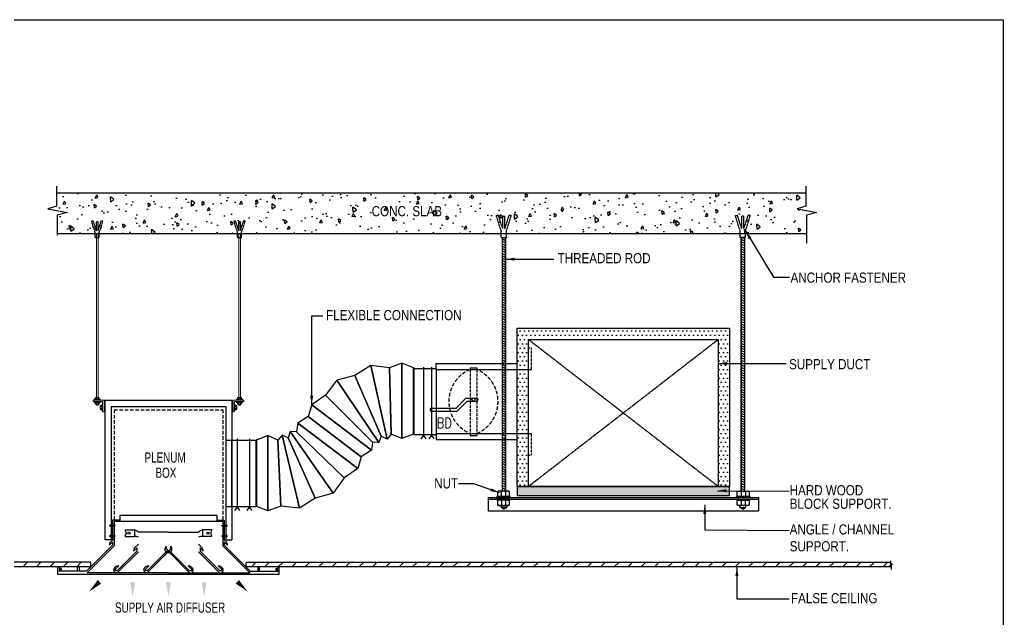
# Model space of a CAD drawing. Header units: millimetres. Extents: x -95178 to 274693, y -2232 to 263302.
# Drawn here: x 84058 to 108319, y 39763 to 54546 of the extents above; entities that cross this region are included whole.
import ezdxf

# ---------------------------------------------------------------- set-up
doc = ezdxf.new("R2010")
doc.units = ezdxf.units.MM
doc.linetypes.add('HIDDEN', pattern=[0.375, 0.25, -0.125])
doc.linetypes.add('HIDDEN2', pattern=[0.1875, 0.125, -0.0625])
for name, color, linetype in [('76-10767-XM-MECH-DETAIL$0$M500T_Mechserv-gen-text', 7, 'Continuous'), ('76-10767-XM-MECH-DETAIL$0$TBK-AS-SHOP$0$25', 7, 'Continuous'), ('DET-SUPP', 65, 'Continuous'), ('INSULATION', 8, 'Continuous')]:
    doc.layers.add(name, color=color, linetype=linetype)
doc.layers.add('76-10767-XM-MECH-DETAIL$0$X-Vent Typical Details-2$0$M-DETL-LINE', color=7, linetype='Continuous', lineweight=0)
doc.styles.add('76-10767-XM-MECH-DETAIL$0$Arial', font='ARIALN.TTF')
doc.styles.add('76-10767-XM-MECH-DETAIL$0$GHD Standard Arial', font='ARIALN.TTF')
doc.styles.add('ROMANS', font='romans.shx', dxfattribs={"width": 0.8})
doc.dimstyles.new('scale-100', dxfattribs={"dimscale": 225, "dimtxt": 1, "dimasz": 1, "dimexe": 1, "dimexo": 0.5, "dimgap": 0.5, "dimtad": 1, "dimtoh": 1, "dimdec": 0, "dimzin": 0, "dimdsep": 46, "dimtxsty": 'ROMANS', "dimcen": 0, "dimclrd": 15, "dimclre": 15, "dimclrt": 7, "dimadec": 0, "dimazin": 0, "dimtfac": 1, "dimtdec": 0, "dimtofl": 0, "dimtmove": 0, "dimatfit": 3, "dimfxl": 1, "dimtolj": 1, "dimtzin": 0, "dimarcsym": 0})
pattern_1 = [(155, (33841496.847, 299710668.146), (-22.821386134, -48.9406205), [])]

msp = doc.modelspace()

# ---------------------------------------------------------------- hatches: boundary and pattern name
h = msp.add_hatch()
h.set_pattern_fill('AR-CONC', color=256, scale=112.5, angle=45, style=0)
h.set_pattern_definition([(95, (157202.4, -49420.86), (620.496, 520.658), [84.375, -928.125]), (40, (157202.4, -49420.86), (-708.741, 487.989), [67.5, -742.5]), (145.4514, (157254.1, -49377.5), (-88.2444, 1008.647), [71.7077, -788.785]), (91.1842, (157043.3, -49261.8), (980.655, 717.3155), [126.562, -1392.187]), (141.6356, (157125, -49202), (-31.386, 1518.426), [107.562, -1183.177]), (36.1842, (157043.3, -49261.8), (-31.388, 1518.426), [101.25, -1113.75]), (66, (157162.6, -49222), (795.118, 154.5553), [84.375, -928.125]), (11, (157162.6, -49222), (-383.297, 770.4095), [67.5, -742.5]), (116.4514, (157228.9, -49209.1), (411.8216, 924.9644), [71.7077, -788.785]), (82.5, (157202.38, -49420.86), (-255.1423, 274.48854), [0, -733.5, 0, -753.75, 0, -745.3125]), (52.5, (157202.4, -49420.86), (-104.482, 523.0231), [0, -429.75, 0, -716.625, 0, -284.0625]), (12.5, (157025, -49598.25), (442.59544, 406.71086), [0, -281.25, 0, -877.5, 0, -1164.375]), (2.5, (156945.44, -49677.8), (384.2887, 543.5548), [0, -365.625, 0, -582.75, 0, -826.875])])
edge = h.paths.add_edge_path()
edge.add_line((95903.178, 49274.776), (95786.047, 49606.763))
edge.add_arc((96016.033, 49275.041), 403.649, 111.6972933, 124.733859, ccw=False)
edge.add_line((95866.802, 49650.091), (95931.842, 49274.776))
edge.add_line((95931.842, 49274.776), (95995.415, 49274.776))
edge.add_line((95995.415, 49274.776), (95945.993, 49672.567))
edge.add_arc((96016.033, 49275.041), 403.649, 80.0077601, 99.9922399, ccw=False)
edge.add_line((96086.072, 49672.567), (96036.65, 49274.776))
edge.add_line((96036.65, 49274.776), (96100.223, 49274.776))
edge.add_line((96100.223, 49274.776), (96165.263, 49650.091))
edge.add_arc((96016.033, 49275.041), 403.649, 55.266141, 68.3027067, ccw=False)
edge.add_line((96246.018, 49606.763), (96128.887, 49274.776))
edge.add_line((96128.887, 49274.776), (101765.457, 49274.776))
edge.add_line((101765.457, 49274.776), (101648.325, 49606.763))
edge.add_arc((101878.311, 49275.041), 403.649, 111.6972933, 124.733859, ccw=False)
edge.add_line((101729.08, 49650.091), (101794.12, 49274.776))
edge.add_line((101794.12, 49274.776), (101857.693, 49274.776))
edge.add_line((101857.693, 49274.776), (101808.272, 49672.567))
edge.add_arc((101878.311, 49275.041), 403.649, 80.0077601, 99.9922399, ccw=False)
edge.add_line((101948.35, 49672.567), (101898.928, 49274.776))
edge.add_line((101898.928, 49274.776), (101962.502, 49274.776))
edge.add_line((101962.502, 49274.776), (102027.541, 49650.091))
edge.add_arc((101878.311, 49275.041), 403.649, 55.266141, 68.3027067, ccw=False)
edge.add_line((102108.296, 49606.763), (101991.165, 49274.776))
edge.add_line((101991.165, 49274.776), (103341.158, 49274.776))
edge.add_line((103341.158, 49274.776), (103341.158, 50265.525))
edge.add_line((103341.158, 50265.525), (84983.844, 50265.525))
edge.add_line((84983.844, 50265.525), (84983.844, 49274.776))
edge.add_line((84983.844, 49274.776), (95903.178, 49274.776))
h = msp.add_hatch()
h.set_pattern_fill('DOTS', color=256, scale=1687.5, style=0)
h.set_pattern_definition([(0, (322476.12, -69038.84), (52.734375, 105.46875), [0, -105.46875])])
h.paths.add_polyline_path([(96324.914, 44064.226), (96606.164, 44064.226), (96606.164, 45639.206), (96324.914, 45639.206)])
h.paths.add_polyline_path([(96324.914, 43039.899), (96606.164, 43039.899), (96606.164, 44064.226), (96324.914, 44064.226)])
h.paths.add_polyline_path([(96324.914, 45639.206), (96606.164, 45639.206), (96606.164, 46663.532), (101288.18, 46663.532), (101288.18, 43039.899), (101569.43, 43039.899), (101569.43, 46944.782), (96324.914, 46944.782)])
h = msp.add_hatch()
h.set_pattern_fill('GRAVEL', color=256, scale=300, style=0)
h.set_pattern_definition([(228.0128, (322692.122, -68457.595), (-2399.9994696, -2700.0004025), [40.3608, -3995.7264]), (184.9697, (322665.122, -68487.595), (3600.00031546, 299.9973921), [69.2604, -6856.7775]), (132.5104, (322596.122, -68493.595), (2999.9972155, -3300.0026022), [48.8364, -4834.8096]), (267.2737, (322479.122, -68568.595), (299.9988053, 6000.0000885), [63.0714, -6244.0674]), (292.8337, (322476.122, -68631.595), (-1500.0029716, 3599.9989235), [61.8465, -6122.8119]), (357.2737, (322500.122, -68688.595), (-6000.0000885, 299.9988053), [63.0714, -6244.0674]), (37.6942, (322563.122, -68691.595), (-3900.0022037, -2999.99712155), [83.4087, -8257.4547]), (72.2553, (322629.122, -68640.595), (2100.0032288, 6599.99886937), [78.7464, -7795.8963]), (121.4296, (322653.122, -68565.595), (-2400.00247025, 3899.99851095), [63.285, -6265.2219]), (175.2364, (322620.122, -68511.595), (3300.000284, -299.9974598), [72.2496, -3540.2289]), (222.3974, (322548.122, -68505.595), (-3600.00220532, -3299.9976246), [93.4344, -9250.0125]), (138.8141, (322776.122, -68571.595), (-2100.000884, 1799.999194), [31.8903, -3157.1532]), (171.4692, (322752.122, -68550.595), (3899.99948544, -600.002373), [60.6711, -6006.4533]), (225, (322692.12, -68541.6), (-3e-14, -300.0001), [42.4263, -381.8376]), (203.1986, (322671.12, -68505.595), (1499.999919, 600.0003976), [22.8474, -2261.8845]), (291.8014, (322650.12, -68514.595), (-299.999973, 900.000082), [32.3109, -1583.2386]), (30.9638, (322662.12, -68544.595), (899.999407, 600.000745), [52.4787, -1696.8069]), (161.5651, (322707.12, -68517.59), (600.00013, -299.99952), [37.9473, -910.7361]), (16.3895, (322476.122, -68514.595), (3000.0006595, 899.997813), [53.16, -5262.8535]), (70.3462, (322527.122, -68499.595), (-1199.9985742, -3300.0006407), [44.5983, -4415.2224]), (293.1986, (322707.12, -68457.595), (-600.0003976, 1499.999919), [45.6945, -2239.0374]), (343.6105, (322725.122, -68499.595), (-3000.0006595, 899.997813), [53.16, -5262.8535]), (339.444, (322476.12, -68700.595), (-1500.0005534, 599.998799), [51.264, -2511.9372]), (294.7751, (322524.122, -68718.595), (-1499.9976568, 3300.0010266), [42.9534, -4252.3929]), (66.8014, (322710.12, -68757.595), (600.0003976, 1499.999919), [45.6945, -2239.0374]), (17.354, (322728.122, -68715.595), (-3900.0006057, -1199.9983507), [50.2893, -4978.6272]), (69.444, (322563.12, -68757.595), (-599.998799, -1500.0005534), [25.632, -2537.5692]), (101.3099, (322692.12, -68757.595), (-299.99929, 1200.000226), [15.297, -1514.4087]), (165.9638, (322689.12, -68742.595), (900.000164, -299.999417), [61.8465, -1175.085]), (186.009, (322629.122, -68727.595), (2999.9999253, 299.9997952), [57.315, -5674.1769]), (303.6901, (322662.12, -68571.595), (-300.0004, 599.999867), [43.2666, -1038.3987]), (353.1572, (322686.122, -68607.595), (5099.99980964, -600.0023994), [75.5382, -7478.2689]), (60.9454, (322761.122, -68616.595), (-1200.000008, -2100.0001154), [30.8868, -3057.8022]), (90, (322776.12, -68589.6), (-300, 300), [18, -282]), (120.2564, (322623.122, -68718.595), (1199.998466, -2100.0007368), [41.6772, -4126.056]), (48.0128, (322602.122, -68682.595), (2399.9994696, 2700.0004025), [80.7216, -3955.3656]), (0, (322656.12, -68622.6), (300, 300), [78, -222]), (325.3048, (322734.122, -68622.595), (-2999.9982777, 2100.0025829), [47.4342, -4695.9822]), (254.0546, (322773.12, -68649.595), (-299.999967, -1200.000038), [43.6806, -2140.3524]), (207.646, (322761.122, -68691.595), (-5699.99874215, -3000.00231395), [71.1195, -7040.8422]), (175.4261, (322698.122, -68724.595), (-3900.0001675, 299.99844035), [75.2397, -7448.7222])])
h.paths.add_polyline_path([(96324.914, 43039.899), (96324.914, 42814.899), (101569.43, 42814.899), (101569.43, 43039.899)])
h = msp.add_hatch()
h.set_pattern_fill('ANSI31', color=256, scale=1875, style=0)
h.set_pattern_definition([(45, (40218, -3196.1), (-165.72815, 165.72815), [])])
h.paths.add_polyline_path([(105545.568, 41056.274), (105545.568, 41165.588), (89785.507, 41165.588), (89785.507, 41056.274)])
h.paths.add_polyline_path([(83226.187, 41092.36), (83226.187, 41056.274), (85669.365, 41056.274), (85669.365, 41168.774), (83212.423, 41168.774), (83212.423, 41124.932), (83250.302, 41124.932), (83185.993, 41092.36)])
at = {"layer": 'DET-SUPP'}
h = msp.add_hatch(dxfattribs=at)
h.set_pattern_fill('ANSI31', color=8, scale=432, angle=110, style=0)
h.set_pattern_definition(pattern_1)
h.paths.add_polyline_path([(96043.304, 49176.503), (95956.904, 49176.503), (95957.042, 42921.303), (96043.442, 42921.303)])
h = msp.add_hatch(dxfattribs=at)
h.set_pattern_fill('ANSI31', color=8, scale=432, angle=110, style=0)
h.set_pattern_definition(pattern_1)
h.paths.add_polyline_path([(101937.439, 49176.503), (101851.039, 49176.503), (101850.901, 42921.303), (101937.301, 42921.303)])

# ---------------------------------------------------------------- linework, layer by layer
for p, q in [((84962.844, 50439.792), (84962.844, 49947.292)), ((84963.582, 50279.276), (103458.516, 50279.276)), ((103447.766, 50439.792), (103447.766, 49947.292)), ((84962.844, 49947.292), (84753.344, 49884.292)), ((84753.344, 49884.292), (85235.844, 49789.792)), ((85235.844, 49789.792), (84983.844, 49727.292)), ((103447.766, 49947.292), (103238.266, 49884.292)), ((103238.266, 49884.292), (103720.766, 49789.792)), ((103720.766, 49789.792), (103468.766, 49727.292)), ((84983.844, 49727.292), (84983.844, 49234.792)), ((103468.766, 49727.292), (103468.766, 49035.292)), ((84983.844, 49274.776), (103458.516, 49274.776)), ((93776.189, 45950.456), (93776.189, 44315.476)), ((93776.189, 45950.456), (94330.134, 45950.456)), ((94019.904, 45980.308), (94019.904, 44315.476)), ((94217.637, 45980.308), (94217.637, 44315.476)), ((94330.134, 46070.456), (96324.914, 46070.456)), ((94330.134, 45920.456), (94330.134, 46070.456)), ((94330.134, 45950.456), (94330.134, 44315.476)), ((94330.134, 45920.456), (95863.853, 45920.456)), ((95166.27, 45966.415), (95335.02, 45966.415)), ((95863.853, 45920.456), (96681.164, 45920.456)), ((96035.088, 45920.456), (96035.088, 44345.476)), ((94820.841, 44966.598), (95063.299, 45217.84)), ((94852.692, 44891.598), (95095.15, 45142.84)), ((95063.299, 45217.84), (95335.02, 45217.84)), ((95095.15, 45142.84), (95335.02, 45142.84)), ((95361.27, 45191.59), (95361.27, 45169.09)), ((86311.418, 45006.315), (86311.418, 41721.425)), ((86311.418, 45006.315), (89143.454, 45006.315)), ((89143.454, 45006.315), (89143.454, 41721.425)), ((94183.423, 44940.348), (94183.423, 44917.848)), ((94209.673, 44966.598), (94820.841, 44966.598)), ((94209.673, 44891.598), (94852.692, 44891.598)), ((89143.454, 44181.36), (89890.052, 44181.36)), ((89293.454, 42546.38), (89293.454, 44181.36)), ((89426.346, 44213.122), (89426.346, 42548.289)), ((89724.288, 44213.122), (89724.288, 42548.289)), ((89890.052, 42546.38), (89890.052, 44181.36)), ((93776.189, 44315.476), (94330.134, 44315.476)), ((94018.243, 44297.422), (93953.295, 44215.218)), ((94018.243, 44297.422), (94076.807, 44210.553)), ((94215.976, 44297.422), (94151.027, 44215.218)), ((94215.976, 44297.422), (94274.539, 44210.553)), ((94330.134, 44345.476), (95863.853, 44345.476)), ((94330.134, 44345.476), (94330.134, 44195.476)), ((94330.134, 44195.476), (96324.914, 44195.476)), ((95166.27, 44291.624), (95335.02, 44291.624)), ((95863.853, 44345.476), (96681.164, 44345.476)), ((96324.914, 43039.899), (101569.43, 43039.899)), ((95609.477, 42769.899), (102284.867, 42769.899)), ((95609.477, 42769.899), (95609.477, 42439.168)), ((95609.477, 42724.899), (102284.867, 42724.899)), ((95937.878, 42906.589), (95937.878, 42807.439)), ((96038.545, 42906.589), (96038.545, 42807.439)), ((101855.798, 42906.589), (101855.798, 42807.439)), ((101956.465, 42906.589), (101956.465, 42807.439)), ((102284.867, 42769.899), (102284.867, 42439.168)), ((89143.454, 42546.38), (89890.052, 42546.38)), ((89424.686, 42530.235), (89359.737, 42448.031)), ((89424.686, 42530.235), (89483.249, 42443.366)), ((89722.627, 42530.235), (89657.679, 42448.031)), ((89722.627, 42530.235), (89781.191, 42443.366)), ((95930.453, 42572.944), (95930.453, 42520.209)), ((96070.031, 42520.209), (95930.453, 42520.209)), ((96000.242, 42475.432), (95930.453, 42520.209)), ((95941.484, 42686.807), (95941.484, 42587.657)), ((96000.242, 42475.432), (96070.031, 42520.209)), ((96042.151, 42686.807), (96042.151, 42587.657)), ((96070.031, 42572.944), (96070.031, 42520.209)), ((101824.312, 42572.944), (101824.312, 42520.209)), ((101894.101, 42475.432), (101824.312, 42520.209)), ((101824.312, 42520.209), (101963.891, 42520.209)), ((101852.193, 42686.807), (101852.193, 42587.657)), ((101894.101, 42475.432), (101963.891, 42520.209)), ((101952.86, 42686.807), (101952.86, 42587.657)), ((101963.891, 42572.944), (101963.891, 42520.209)), ((88923.052, 42322.728), (86531.819, 42322.728)), ((86531.819, 42322.728), (86531.819, 42172.728)), ((88923.052, 42322.728), (88923.052, 42172.728)), ((95609.477, 42439.168), (102284.867, 42439.168)), ((86295.076, 42093.612), (86295.076, 42055.339)), ((86410.042, 42078.414), (86295.076, 42078.414)), ((86410.042, 42070.537), (86295.076, 42070.537)), ((86531.819, 42210.228), (86348.918, 42210.228)), ((86348.918, 42210.228), (86348.918, 41721.425)), ((89068.454, 42172.728), (86386.418, 42172.728)), ((86386.418, 42172.728), (86386.418, 41572.295)), ((86410.042, 42070.537), (86410.042, 42078.414)), ((88923.052, 42210.228), (89105.954, 42210.228)), ((89044.83, 42070.537), (89044.83, 42078.414)), ((89044.83, 42078.414), (89159.795, 42078.414)), ((89044.83, 42070.537), (89159.795, 42070.537)), ((89068.454, 42172.728), (89068.454, 41572.295)), ((89105.954, 42210.228), (89105.954, 41721.425)), ((89159.795, 42093.612), (89159.795, 42055.339)), ((86386.418, 41758.925), (86294.388, 41666.895)), ((86295.076, 41833.141), (86295.076, 41794.868)), ((86410.042, 41817.943), (86295.076, 41817.943)), ((86410.042, 41810.066), (86295.076, 41810.066)), ((86410.042, 41810.066), (86410.042, 41817.943)), ((86661.019, 41970.557), (86890.189, 41970.557)), ((86661.019, 41805.557), (86890.189, 41805.557)), ((86684.869, 41910.781), (86684.869, 41865.333)), ((86890.189, 41970.557), (86890.189, 41805.557)), ((87727.436, 41910.228), (86985.845, 41910.228)), ((87727.436, 41910.228), (88469.027, 41910.228)), ((88793.853, 41970.557), (88564.683, 41970.557)), ((88564.683, 41970.557), (88564.683, 41805.557)), ((88793.853, 41805.557), (88564.683, 41805.557)), ((88770.003, 41910.781), (88770.003, 41865.333)), ((89044.83, 41810.066), (89044.83, 41817.943)), ((89044.83, 41817.943), (89159.795, 41817.943)), ((89044.83, 41810.066), (89159.795, 41810.066)), ((89068.454, 41758.925), (89160.484, 41666.895)), ((89159.795, 41833.141), (89159.795, 41794.868)), ((86348.918, 41587.828), (85707.887, 40946.796)), ((86386.418, 41572.295), (85723.42, 40909.296)), ((86348.918, 41668.392), (86269.297, 41588.771)), ((86348.918, 41668.392), (86348.918, 41587.828)), ((86348.918, 41668.392), (86348.918, 41587.828)), ((86948.345, 41526.228), (86868.724, 41446.607)), ((86985.845, 41616.761), (86893.815, 41524.731)), ((86948.345, 41526.228), (86948.345, 41445.664)), ((88469.027, 41616.761), (88561.057, 41524.731)), ((88506.527, 41526.228), (88586.148, 41446.607)), ((88506.527, 41526.228), (88506.527, 41445.664)), ((89068.454, 41572.295), (89731.452, 40909.296)), ((89105.954, 41668.392), (89105.954, 41587.828)), ((89105.954, 41668.392), (89105.954, 41587.828)), ((89105.954, 41668.392), (89185.575, 41588.771)), ((89105.954, 41587.828), (89746.985, 40946.796)), ((86985.845, 41430.131), (86465.01, 40909.296)), ((86948.345, 41445.664), (86471.707, 40969.026)), ((87696.009, 41398.704), (87206.601, 40909.296)), ((87666.67, 41422.398), (87213.298, 40969.026)), ((87758.862, 41398.704), (88248.27, 40909.296)), ((87788.202, 41422.398), (88241.574, 40969.026)), ((88469.027, 41430.131), (88989.861, 40909.296)), ((88506.527, 41445.664), (88983.164, 40969.026)), ((85811.865, 41168.774), (83212.423, 41168.774)), ((85811.865, 41056.274), (83226.187, 41056.274)), ((84995.677, 40871.796), (84995.677, 41056.274)), ((85033.177, 41056.274), (85033.177, 41016.49)), ((85077.789, 41016.49), (85033.177, 41016.49)), ((85077.789, 41016.49), (85077.789, 40978.99)), ((85484.634, 40946.796), (85484.634, 41056.274)), ((85522.134, 41056.274), (85522.134, 40946.796)), ((85811.865, 41056.274), (85811.865, 41168.774)), ((86391.143, 41022.059), (86423.004, 41053.92)), ((86501.129, 41079.012), (86417.659, 40995.542)), ((87132.734, 41022.059), (87164.595, 41053.92)), ((87242.719, 41079.012), (87159.25, 40995.542)), ((88212.152, 41079.012), (88295.622, 40995.542)), ((88322.138, 41022.059), (88290.277, 41053.92)), ((88953.743, 41079.012), (89037.212, 40995.542)), ((89063.729, 41022.059), (89031.867, 41053.92)), ((105547.56, 41165.588), (89641.507, 41165.588)), ((89641.507, 41056.274), (89641.507, 41165.588)), ((105561.325, 41056.274), (89641.507, 41056.274)), ((89932.738, 41056.274), (89932.738, 40946.796)), ((89970.238, 40946.796), (89970.238, 41056.274)), ((90377.082, 41016.49), (90377.082, 40978.99)), ((90377.082, 41016.49), (90421.695, 41016.49)), ((90421.695, 41056.274), (90421.695, 41016.49)), ((90459.195, 40871.796), (90459.195, 41056.274)), ((90459.195, 40871.796), (84995.677, 40871.796)), ((85077.789, 40978.99), (85033.177, 40978.99)), ((85033.177, 40978.99), (85033.177, 40946.796)), ((85707.887, 40946.796), (85033.177, 40946.796)), ((87727.436, 40909.296), (85723.42, 40909.296)), ((86383.802, 40936.093), (86383.802, 40909.296)), ((86398.817, 40936.093), (86383.802, 40936.093)), ((86458.449, 40963.534), (86430.918, 40963.534)), ((87140.408, 40936.093), (87125.393, 40936.093)), ((87125.393, 40936.093), (87125.393, 40909.296)), ((87200.04, 40963.534), (87172.508, 40963.534)), ((87727.436, 40909.296), (89731.452, 40909.296)), ((88254.832, 40963.534), (88282.363, 40963.534)), ((88314.463, 40936.093), (88329.479, 40936.093)), ((88329.479, 40936.093), (88329.479, 40909.296)), ((88996.423, 40963.534), (89023.954, 40963.534)), ((89056.054, 40936.093), (89071.07, 40936.093)), ((89071.07, 40936.093), (89071.07, 40909.296)), ((89746.985, 40946.796), (90421.695, 40946.796)), ((90377.082, 40978.99), (90421.695, 40978.99)), ((90421.695, 40978.99), (90421.695, 40946.796))]:
    msp.add_line(p, q)
at = {"linetype": 'HIDDEN'}
for p, q in [((96606.164, 46663.532), (101288.18, 43039.899)), ((96606.164, 43039.899), (101288.18, 46663.532)), ((96606.164, 46459.657), (96681.164, 46459.657)), ((96681.164, 45920.456), (96681.164, 46459.657)), ((95166.27, 45966.415), (95166.27, 44291.624)), ((95335.02, 45966.415), (95335.02, 44291.624)), ((96681.164, 43806.274), (96681.164, 44345.476)), ((96606.164, 43806.274), (96681.164, 43806.274))]:
    msp.add_line(p, q, dxfattribs=at)
at = {"color": 8}
for p, q in [((86161.418, 45156.315), (86161.418, 41721.425)), ((89293.454, 45156.315), (86161.418, 45156.315)), ((89293.454, 45156.315), (89293.454, 41721.425)), ((86311.418, 41721.425), (86161.418, 41721.425)), ((89143.454, 41721.425), (89293.454, 41721.425))]:
    msp.add_line(p, q, dxfattribs=at)
at = {"linetype": 'HIDDEN', "ltscale": 350}
for p, q in [((86386.418, 44931.315), (86386.418, 42210.228)), ((86386.418, 44931.315), (89068.454, 44931.315)), ((89068.454, 44931.315), (89068.454, 42210.228))]:
    msp.add_line(p, q, dxfattribs=at)
for points in [[(37907.159, 54546.49), (108319.436, 54546.49), (108319.436, -2232.437), (37907.159, -2232.437)], [(96606.164, 43039.899), (96606.164, 46663.532), (101288.18, 46663.532), (101288.18, 43039.899)], [(95825.575, 42786.834), (95825.575, 42776.025), (96157.273, 42776.025), (96157.273, 42786.834)], [(95825.575, 42721.98), (95825.575, 42711.171), (96157.273, 42711.171), (96157.273, 42721.98)], [(95839.891, 42903.445), (95839.891, 42810.584), (95857.749, 42792.726), (96118.674, 42792.726), (96136.532, 42810.584), (96136.532, 42903.445), (96118.674, 42921.303), (95857.749, 42921.303)], [(95843.497, 42683.663), (95843.497, 42590.802), (95861.355, 42572.944), (96122.28, 42572.944), (96140.138, 42590.802), (96140.138, 42683.663), (96122.28, 42701.521), (95861.355, 42701.521)], [(102068.769, 42786.834), (102068.769, 42776.025), (101737.07, 42776.025), (101737.07, 42786.834)], [(102068.769, 42721.98), (102068.769, 42711.171), (101737.07, 42711.171), (101737.07, 42721.98)], [(102050.846, 42683.663), (102050.846, 42590.802), (102032.989, 42572.944), (101772.063, 42572.944), (101754.206, 42590.802), (101754.206, 42683.663), (101772.063, 42701.521), (102032.989, 42701.521)], [(102054.452, 42903.445), (102054.452, 42810.584), (102036.594, 42792.726), (101775.669, 42792.726), (101757.811, 42810.584), (101757.811, 42903.445), (101775.669, 42921.303), (102036.594, 42921.303)]]:
    msp.add_lwpolyline(points, close=True)
for points in [[(96606.164, 43039.899), (96324.914, 43039.899), (96324.914, 46944.782), (101569.43, 46944.782), (101569.43, 43039.899), (101288.18, 43039.899)], [(93775.939, 44330.392), (93769.939, 44330.392), (93769.939, 45965.392), (93485.808, 46074.61), (93485.808, 44221.174), (93223.675, 44330.145), (93179.691, 45964.553), (92721.16, 46018.05), (93118.985, 44207.812), (92972.65, 44274.979), (92327.309, 45777.23), (91881.505, 45657.349), (92920.627, 44122.601), (92759.827, 44130.884), (91604.646, 45287.942), (91260.919, 45051.481), (92738.53, 43932.603), (92479.935, 43772.018), (91176.467, 44759.032), (90917.872, 44598.448), (92395.483, 43479.569), (92063.39, 43250.442), (90889.697, 44388.718), (90728.785, 44394.406), (91792.525, 42876.618), (91348.712, 42749.562), (90679.226, 44241.21), (90531.827, 44306.007), (90958.797, 42502.421), (90499.463, 42548.516), (90429.124, 44182.002), (90180.182, 44290.588), (90180.182, 42437.152), (89896.052, 42546.37), (89896.052, 44181.37), (89890.052, 44181.37)], [(93775.939, 45965.392), (93769.939, 45965.392), (93769.939, 44330.392), (93485.808, 44221.174), (93485.808, 46074.61), (93179.691, 45964.553), (93223.675, 44330.145), (93118.985, 44207.812), (92721.16, 46018.05), (92327.309, 45777.23), (92972.65, 44274.979), (92920.627, 44122.601), (91881.505, 45657.349), (91604.646, 45287.942), (92759.827, 44130.884), (92738.53, 43932.603), (91260.919, 45051.481), (91176.467, 44759.032), (92479.935, 43772.018), (92395.483, 43479.569), (90917.872, 44598.448), (90889.697, 44388.718), (92063.39, 43250.442), (91792.525, 42876.618), (90728.785, 44394.406), (90679.226, 44241.21), (91348.712, 42749.562), (90958.797, 42502.421), (90531.827, 44306.007), (90429.124, 44182.002), (90499.463, 42548.516), (90180.182, 42437.152), (90180.182, 44290.588), (89896.052, 44181.37), (89896.052, 42546.37), (89890.052, 42546.37)], [(96324.914, 43039.899), (96324.914, 42814.899), (101569.43, 42814.899), (101569.43, 43039.899)], [(105561.325, 40991.617), (105561.325, 41092.36), (105521.131, 41092.36), (105585.44, 41124.932), (105547.56, 41124.932), (105547.56, 41207.122)]]:
    msp.add_lwpolyline(points)
for points, const_width in [([(94008.868, 44297.422, 1), (94027.618, 44297.422, 1)], 18.75), ([(94206.601, 44297.422, 1), (94225.351, 44297.422, 1)], 18.75), ([(89415.311, 42530.235, 1), (89434.061, 42530.235, 1)], 18.75), ([(89713.252, 42530.235, 1), (89732.002, 42530.235, 1)], 18.75), ([(87706.342, 41430.131, 1), (87748.53, 41430.131, 1)], 42.188), ([(87748.53, 41430.131, -1), (87706.342, 41430.131, -1)], 42.188)]:
    msp.add_lwpolyline(points, format="xyb", close=True, dxfattribs=dict(const_width=const_width))
for centre, radius in [((95250.645, 45180.085), 37.756), ((86754.111, 41888.057), 26.927), ((88700.761, 41888.057), 26.927)]:
    msp.add_circle(centre, radius)
for centre, start, end in [((95498.632, 45132.966), 112.8823081, 247.1176919), ((95002.658, 45132.966), 292.8823081, 67.1176919)]:
    msp.add_arc(centre, 854.755, start, end, dxfattribs=at)
for centre, radius, start, end in [((95335.02, 45191.59), 26.25, 0, 90), ((95335.02, 45169.09), 26.25, 270, 0), ((94209.673, 44940.348), 26.25, 90, 180), ((94209.673, 44917.848), 26.25, 180, 270), ((95891.264, 42830.899), 88.893, 58.3726922, 125.3035863), ((95891.264, 42883.13), 88.893, 234.6964137, 301.6273078), ((95894.869, 42611.117), 88.893, 58.3726922, 125.3035863), ((95989.251, 42832.41), 88.893, 56.4457629, 125.3035863), ((95988.212, 42886.177), 93.451, 237.4109769, 302.5890231), ((96085.16, 42830.899), 88.893, 54.6964137, 121.6273078), ((96085.16, 42883.13), 88.893, 238.3726922, 305.3035863), ((96088.766, 42611.117), 88.893, 54.6964137, 121.6273078), ((101805.578, 42611.117), 88.893, 58.3726922, 125.3035863), ((101809.183, 42830.899), 88.893, 58.3726922, 125.3035863), ((101809.183, 42883.13), 88.893, 234.6964137, 301.6273078), ((101906.131, 42886.177), 93.451, 237.4109769, 302.5890231), ((101905.093, 42832.41), 88.893, 54.6964137, 123.5542371), ((101999.474, 42611.117), 88.893, 54.6964137, 121.6273078), ((102003.08, 42830.899), 88.893, 54.6964137, 121.6273078), ((102003.08, 42883.13), 88.893, 238.3726922, 305.3035863), ((95894.869, 42663.348), 88.893, 234.6964137, 301.6273078), ((95991.817, 42666.395), 93.451, 237.4109769, 302.5890231), ((96088.766, 42663.348), 88.893, 238.3726922, 305.3035863), ((101805.578, 42663.348), 88.893, 234.6964137, 301.6273078), ((101902.526, 42666.395), 93.451, 237.4109769, 302.5890231), ((101999.474, 42663.348), 88.893, 238.3726922, 305.3035863), ((86295.076, 42074.476), 19.136, 90, 270), ((89159.795, 42074.476), 19.136, 270, 90), ((86295.076, 41814.005), 19.136, 90, 270), ((86709.553, 41955.275), 50.883, 162.5223062, 240.9799868), ((86709.553, 41820.839), 50.883, 119.0200132, 197.4776938), ((86420.114, 41119.213), 972.5, 54.4277841, 61.0944244), ((86901.874, 41632.942), 173.01, 60.9643097, 93.8727356), ((89034.758, 41119.213), 972.5, 118.9055756, 125.5722159), ((88552.998, 41632.942), 173.01, 86.1272644, 119.0356903), ((88745.319, 41955.275), 50.883, 299.0200132, 17.4776938), ((88745.319, 41820.839), 50.883, 342.5223062, 60.9799868), ((89159.795, 41814.005), 19.136, 270, 90), ((86459.866, 41570.657), 191.428, 149.818585, 174.5702048), ((87059.293, 41428.493), 191.428, 149.818585, 174.5702048), ((87748.708, 41493.972), 108.872, 138.8542362, 241.0501625), ((87781.52, 41548.48), 116.068, 171.5143828, 228.9237266), ((87673.351, 41548.48), 116.068, 311.0762734, 8.4856172), ((87673.351, 41548.48), 116.068, 311.0762734, 8.4856172), ((87706.164, 41493.972), 108.872, 298.9498375, 41.1457638), ((87706.164, 41493.972), 108.872, 298.9498375, 41.1457638), ((88395.579, 41428.493), 191.428, 5.4297952, 30.181415), ((88995.006, 41570.657), 191.428, 5.4297952, 30.181415), ((86430.918, 40982.284), 56.25, 135, 235.203163), ((86519.243, 40888.442), 191.428, 95.4297952, 120.181415), ((87172.508, 40982.284), 56.25, 135, 235.203163), ((87260.834, 40888.442), 191.428, 95.4297952, 120.181415), ((88194.038, 40888.442), 191.428, 59.818585, 84.5702048), ((88282.363, 40982.284), 56.25, 304.796837, 45), ((88935.629, 40888.442), 191.428, 59.818585, 84.5702048), ((89023.954, 40982.284), 56.25, 304.796837, 45), ((86430.918, 40982.284), 18.75, 135, 270), ((86458.449, 40982.284), 18.75, 270, 315), ((87172.508, 40982.284), 18.75, 135, 270), ((87200.04, 40982.284), 18.75, 270, 315), ((88254.832, 40982.284), 18.75, 225, 270), ((88282.363, 40982.284), 18.75, 270, 45), ((88996.423, 40982.284), 18.75, 225, 270), ((89023.954, 40982.284), 18.75, 270, 45)]:
    msp.add_arc(centre, radius, start, end)
at = {"layer": '76-10767-XM-MECH-DETAIL$0$M500T_Mechserv-gen-text'}
for points in [[(86067.489, 40644.842), (85768.293, 40441.42), (85985.342, 40730.882)], [(85985.342, 40730.882), (86067.489, 40644.842), (85768.293, 40441.42)], [(86904.872, 40675.423), (86845.392, 40318.546), (86785.913, 40675.423)], [(86785.913, 40675.423), (86904.872, 40675.423), (86845.392, 40318.546)], [(87666.709, 40675.423), (87726.189, 40318.546), (87785.668, 40675.423)], [(87785.668, 40675.423), (87666.709, 40675.423), (87726.189, 40318.546)], [(88550, 40675.423), (88609.479, 40318.546), (88668.959, 40675.423)], [(88668.959, 40675.423), (88550, 40675.423), (88609.479, 40318.546)], [(89387.383, 40644.842), (89686.579, 40441.42), (89469.53, 40730.882)], [(89469.53, 40730.882), (89387.383, 40644.842), (89686.579, 40441.42)]]:
    msp.add_solid(points, dxfattribs=at)
at = {"layer": '76-10767-XM-MECH-DETAIL$0$X-Vent Typical Details-2$0$M-DETL-LINE'}
for p, q in [((85953.165, 45229.201), (85953.165, 49274.776)), ((85990.665, 45229.201), (85990.665, 49274.776)), ((89464.206, 45229.201), (89464.206, 49274.776)), ((89501.706, 45229.201), (89501.706, 49274.776)), ((85871.545, 45129.27), (85871.545, 45166.77)), ((86141.058, 45166.77), (85871.545, 45166.77)), ((86103.558, 45129.27), (85871.545, 45129.27)), ((85921.915, 45216.218), (85921.915, 45186.756)), ((85948.365, 45186.756), (85948.365, 45215.739)), ((85994.333, 45186.756), (85994.333, 45215.739)), ((86021.915, 45215.821), (86021.915, 45186.756)), ((86103.558, 44879.27), (86103.558, 45129.27)), ((86141.058, 44879.27), (86141.058, 45166.77)), ((89313.814, 44879.27), (89313.814, 45166.77)), ((89313.814, 45166.77), (89583.327, 45166.77)), ((89351.314, 44879.27), (89351.314, 45129.27)), ((89351.314, 45129.27), (89583.327, 45129.27)), ((89432.956, 45215.821), (89432.956, 45186.756)), ((89460.539, 45186.756), (89460.539, 45215.739)), ((89506.507, 45186.756), (89506.507, 45215.739)), ((89532.956, 45216.218), (89532.956, 45186.756)), ((89583.327, 45129.27), (89583.327, 45166.77)), ((85921.915, 45079.822), (85921.915, 45109.284)), ((85948.365, 45109.284), (85948.365, 45080.3)), ((85994.333, 45109.284), (85994.333, 45080.3)), ((86021.915, 45080.219), (86021.915, 45109.284)), ((86054.11, 45032.173), (86083.571, 45032.173)), ((86054.507, 44932.173), (86083.571, 44932.173)), ((86083.571, 45005.724), (86054.588, 45005.724)), ((86083.571, 44959.755), (86054.588, 44959.755)), ((89400.762, 45032.173), (89371.3, 45032.173)), ((89371.3, 45005.724), (89400.284, 45005.724)), ((89371.3, 44959.755), (89400.284, 44959.755)), ((89400.365, 44932.173), (89371.3, 44932.173)), ((89432.956, 45080.219), (89432.956, 45109.284)), ((89460.539, 45109.284), (89460.539, 45080.3)), ((89506.507, 45109.284), (89506.507, 45080.3)), ((89532.956, 45079.822), (89532.956, 45109.284)), ((86141.058, 44879.27), (86103.558, 44879.27)), ((89313.814, 44879.27), (89351.314, 44879.27))]:
    msp.add_line(p, q, dxfattribs=at)
for points in [[(85896.637, 45166.77), (85896.637, 45186.756), (86045.668, 45186.756), (86045.668, 45166.77)], [(85896.637, 45129.27), (85896.637, 45109.284), (86045.668, 45109.284), (86045.668, 45129.27)], [(85934.783, 45229.201), (86011.468, 45229.201)], [(89558.235, 45166.77), (89558.235, 45186.756), (89409.204, 45186.756), (89409.204, 45166.77)], [(89558.235, 45129.27), (89558.235, 45109.284), (89409.204, 45109.284), (89409.204, 45129.27)], [(89520.088, 45229.201), (89443.404, 45229.201)], [(85934.783, 45066.839), (86011.468, 45066.839)], [(85990.665, 45066.839), (85990.665, 45038.936), (85953.165, 45038.936), (85953.165, 45066.839)], [(86041.127, 45019.305), (86041.127, 44942.621)], [(86103.558, 45057.452), (86083.571, 45057.452), (86083.571, 44908.42), (86103.558, 44908.42)], [(89351.314, 45057.452), (89371.3, 45057.452), (89371.3, 44908.42), (89351.314, 44908.42)], [(89413.745, 45019.305), (89413.745, 44942.621)], [(89520.088, 45066.839), (89443.404, 45066.839)], [(89464.206, 45066.839), (89464.206, 45038.936), (89501.706, 45038.936), (89501.706, 45066.839)]]:
    msp.add_lwpolyline(points, dxfattribs=at)
for centre, radius, start, end in [((85935.14, 45215.979), 13.227, 358.9634846, 181.0365154), ((85971.349, 45202.848), 26.352, 29.2866057, 150.7133943), ((86008.124, 45215.821), 13.791, 359.6614127, 180.3385873), ((89446.748, 45215.821), 13.791, 359.6614127, 180.3385873), ((89483.523, 45202.848), 26.352, 29.2866057, 150.7133943), ((89519.732, 45215.979), 13.227, 358.9634846, 181.0365154), ((85935.14, 45080.061), 13.227, 178.9634846, 1.0365154), ((85971.349, 45093.192), 26.352, 209.2866057, 330.7133943), ((86008.124, 45080.219), 13.791, 179.6614127, 0.3385873), ((86054.507, 44945.964), 13.791, 89.6614127, 270.3385873), ((86054.349, 45018.948), 13.227, 88.9634846, 271.0365154), ((86067.479, 44982.74), 26.352, 119.2866057, 240.7133943), ((89400.523, 45018.948), 13.227, 268.9634846, 91.0365154), ((89387.393, 44982.74), 26.352, 299.2866057, 60.7133943), ((89400.365, 44945.964), 13.791, 269.6614127, 90.3385873), ((89446.748, 45080.219), 13.791, 179.6614127, 0.3385873), ((89483.523, 45093.192), 26.352, 209.2866057, 330.7133943), ((89519.732, 45080.061), 13.227, 178.9634846, 1.0365154)]:
    msp.add_arc(centre, radius, start, end, dxfattribs=at)
at = {"layer": 'INSULATION', "color": 7, "linetype": 'HIDDEN2'}
for p, q in [((85832.841, 49578.828), (85871.39, 49591.247)), ((85923.315, 49298.003), (85832.841, 49578.828)), ((85951.665, 49342.078), (85871.39, 49591.247)), ((85951.665, 49342.078), (85951.665, 49570.913)), ((85951.665, 49570.913), (85992.165, 49570.913)), ((85992.165, 49342.078), (86072.44, 49591.247)), ((85992.165, 49342.078), (85992.165, 49570.913)), ((86020.515, 49298.003), (86110.989, 49578.828)), ((86110.989, 49578.828), (86072.44, 49591.247)), ((89343.882, 49578.828), (89382.431, 49591.247)), ((89434.356, 49298.003), (89343.882, 49578.828)), ((89462.706, 49342.078), (89382.431, 49591.247)), ((89462.706, 49342.078), (89462.706, 49570.913)), ((89462.706, 49570.913), (89503.206, 49570.913)), ((89503.206, 49342.078), (89583.482, 49591.247)), ((89503.206, 49342.078), (89503.206, 49570.913)), ((89531.556, 49298.003), (89622.03, 49578.828)), ((89622.03, 49578.828), (89583.482, 49591.247)), ((95814.59, 49712.937), (95865.988, 49729.496)), ((95935.222, 49338.503), (95814.59, 49712.937)), ((95973.022, 49397.27), (95865.988, 49729.496)), ((95973.022, 49397.27), (95973.022, 49702.383)), ((95973.022, 49702.383), (96027.022, 49702.383)), ((96027.022, 49397.27), (96134.055, 49729.496)), ((96027.022, 49397.27), (96027.022, 49702.383)), ((96064.822, 49338.503), (96185.454, 49712.937)), ((96185.454, 49712.937), (96134.055, 49729.496)), ((101708.89, 49712.937), (101760.288, 49729.496)), ((101829.522, 49338.503), (101708.89, 49712.937)), ((101867.322, 49397.27), (101760.288, 49729.496)), ((101921.322, 49702.383), (101867.322, 49702.383)), ((101867.322, 49397.27), (101867.322, 49702.383)), ((101921.322, 49397.27), (102028.355, 49729.496)), ((101921.322, 49397.27), (101921.322, 49702.383)), ((101959.122, 49338.503), (102079.754, 49712.937)), ((102079.754, 49712.937), (102028.355, 49729.496)), ((85923.315, 49217.003), (85923.315, 49298.003)), ((86020.515, 49217.003), (86020.515, 49298.003)), ((89434.356, 49217.003), (89434.356, 49298.003)), ((89531.556, 49217.003), (89531.556, 49298.003)), ((95935.222, 49230.503), (95935.222, 49338.503)), ((96064.822, 49230.503), (96064.822, 49338.503)), ((101829.522, 49230.503), (101829.522, 49338.503)), ((101959.122, 49230.503), (101959.122, 49338.503)), ((85923.315, 49176.503), (85923.315, 49217.003)), ((86020.515, 49176.503), (86020.515, 49217.003)), ((89434.356, 49176.503), (89434.356, 49217.003)), ((89531.556, 49176.503), (89531.556, 49217.003)), ((95935.222, 49176.503), (95935.222, 49230.503)), ((96064.822, 49176.503), (96064.822, 49230.503)), ((101829.522, 49176.503), (101829.522, 49230.503)), ((101959.122, 49176.503), (101959.122, 49230.503))]:
    msp.add_line(p, q, dxfattribs=at)
at = {"layer": 'INSULATION', "color": 7}
for p, q in [((85923.315, 49176.503), (86020.515, 49176.503)), ((89434.356, 49176.503), (89531.556, 49176.503)), ((95935.222, 49176.503), (96064.822, 49176.503)), ((95957.042, 49176.503), (95957.042, 42921.303)), ((95957.042, 49176.503), (95957.042, 42921.303)), ((96043.442, 42921.303), (96043.442, 49176.503)), ((96043.442, 49176.503), (96043.442, 42921.303)), ((101959.122, 49176.503), (101829.522, 49176.503)), ((101850.901, 42921.303), (101850.901, 49176.503)), ((101850.901, 49176.503), (101850.901, 42921.303)), ((101937.301, 49176.503), (101937.301, 42921.303)), ((101937.301, 49176.503), (101937.301, 42921.303))]:
    msp.add_line(p, q, dxfattribs=at)

# ---------------------------------------------------------------- texts
at = {"style": 'ROMANS', "width": 0.85}
msp.add_text('BD', height=250, dxfattribs=at).set_placement((94340.351, 44478.637))
at = {"layer": '76-10767-XM-MECH-DETAIL$0$M500T_Mechserv-gen-text', "style": '76-10767-XM-MECH-DETAIL$0$Arial'}
for s, p in [('THREADED ROD', (97327.438, 48541.497)), ('HARD WOOD  ', (103050.378, 42820.489)), ('BLOCK SUPPORT.', (103050.378, 42486.851))]:
    msp.add_text(s, height=250, dxfattribs=at).set_placement(p)
at = {"layer": '76-10767-XM-MECH-DETAIL$0$M500T_Mechserv-gen-text', "style": '76-10767-XM-MECH-DETAIL$0$Arial', "width": 0.85}
for s, p in [('PLENUM', (87137.807, 43626.869)), ('BOX', (87407.915, 43251.427)), ('SUPPLY AIR DIFFUSER', (86409.402, 39927.211))]:
    msp.add_text(s, height=250, dxfattribs=at).set_placement(p)
at = {"layer": '76-10767-XM-MECH-DETAIL$0$M500T_Mechserv-gen-text', "char_height": 250, "attachment_point": 1, "style": '76-10767-XM-MECH-DETAIL$0$Arial'}
for s, insert, width in [('FLEXIBLE CONNECTION', (91615.679, 47387.622), 3535.23026), ('NUT', (94283.234, 43239.569), 2578.10368), ('ANGLE / CHANNEL SUPPORT.', (103050.378, 42104.503), 2578.10368), ('FALSE CEILING', (103082.048, 40408.235), 2983.80827)]:
    msp.add_mtext(s, dxfattribs=dict(at, insert=insert, width=width))
at = {"layer": '76-10767-XM-MECH-DETAIL$0$TBK-AS-SHOP$0$25', "color": 7, "style": '76-10767-XM-MECH-DETAIL$0$Arial'}
msp.add_text('SUPPLY DUCT', height=250, dxfattribs=at).set_placement((103035.09, 45927.885))
at = {"layer": '76-10767-XM-MECH-DETAIL$0$TBK-AS-SHOP$0$25', "color": 7, "insert": (92608.896, 49950.187, 0), "char_height": 250, "width": 1970.92104, "attachment_point": 1, "style": '76-10767-XM-MECH-DETAIL$0$GHD Standard Arial'}
msp.add_mtext('\\pi132.54442;CONC. SLAB', dxfattribs=at)
at = {"layer": '76-10767-XM-MECH-DETAIL$0$TBK-AS-SHOP$0$25', "color": 7, "insert": (103071.62, 48312.098), "char_height": 250, "width": 3195.28736, "attachment_point": 1, "line_spacing_factor": 0.8, "style": '76-10767-XM-MECH-DETAIL$0$GHD Standard Arial'}
msp.add_mtext('ANCHOR FASTENER', dxfattribs=at)

# ---------------------------------------------------------------- leaders
at = {"layer": '76-10767-XM-MECH-DETAIL$0$TBK-AS-SHOP$0$25', "color": 7}
for points in [[(101959.122, 49338.503), (102652.52, 48195.523), (103046.135, 48195.523)], [(96043.442, 48642.576), (97229.178, 48642.576)], [(91260.919, 45051.481), (91260.919, 47248.945), (91531.64, 47248.945)], [(101275.145, 46070.591), (102963.651, 46070.591)], [(95891.264, 42883.13), (95260.314, 43105.765), (94882.903, 43105.765)], [(101266.429, 42933.206), (103036.552, 42921.42)], [(100955.74, 42586.112), (100955.74, 41967.6), (103039.952, 41955.813)], [(101747.695, 41056.274), (101747.695, 40267.451), (103034.911, 40267.451)]]:
    msp.add_leader(points, dimstyle='scale-100', override={"dimtad": 0, "dimclrd": 0}, dxfattribs=at)

doc.saveas('drawing.dxf')
